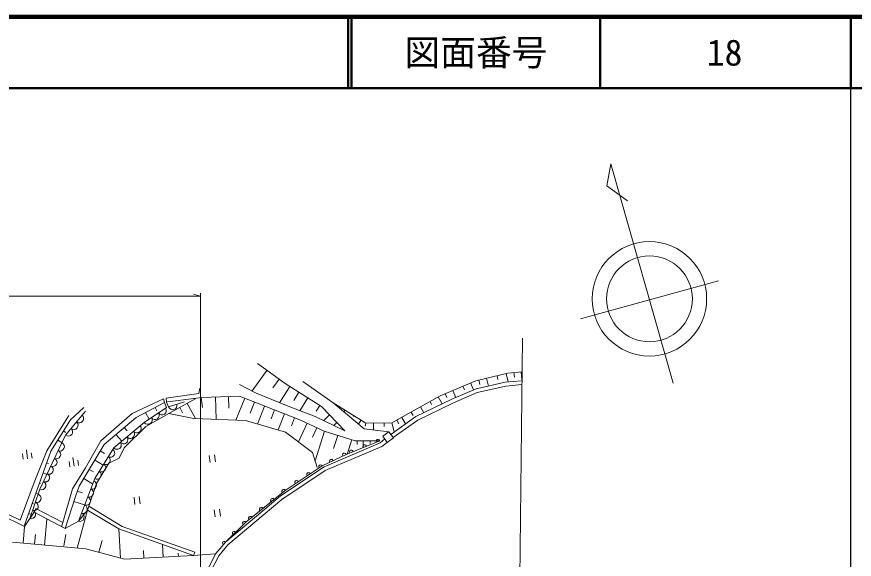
# Model space of a CAD drawing. Units: millimetres, scale not verified. Extents: x 40000 to 680000, y 20000 to 380000.
# Drawn here: x 462434 to 579500, y 304154 to 380000 of the extents above; entities that cross this region are included whole.
import ezdxf
from ezdxf.enums import TextEntityAlignment as Align

# ---------------------------------------------------------------- set-up
doc = ezdxf.new("R2010")
doc.units = ezdxf.units.MM
doc.header["$LTSCALE"] = 1000
for name, color, linetype, lineweight in [('M-BGD', 7, 'Continuous', 13), ('M-STR-HTXT', 7, 'Continuous', 13), ('M-TTL', 2, 'Continuous', 140), ('M-TTL-BAND', 7, 'Continuous', 25), ('M-TTL-LINE', 7, 'Continuous', 50), ('M-TTL-TXT', 7, 'Continuous', 13)]:
    doc.layers.add(name, color=color, linetype=linetype, lineweight=lineweight)
doc.styles.add('ＭＳ ゴシック', font='')
doc.styles.get('ＭＳ ゴシック').set_extended_font_data('MS Gothic')

msp = doc.modelspace()

# ---------------------------------------------------------------- linework, layer by layer
at = {"layer": 'M-BGD'}
for p, q in [((545486, 359423), (544919, 356340)), ((554192, 328773), (545486, 359423)), ((544919, 356340), (547787, 354277)), ((541236, 337785), (560521, 343064)), ((533116, 335047), (532756, 300797)), ((496063, 331525), (499954, 328704)), ((497401, 330555), (495318, 327681)), ((526587, 329114), (531096, 330188)), ((530851, 330130), (531135, 328938)), ((531096, 330188), (533067, 330376)), ((531935, 330268), (531996, 329632)), ((532946, 330365), (533055, 329225)), ((499099, 329324), (498211, 328099)), ((502420, 329004), (506672, 326036)), ((521606, 326980), (526587, 329114)), ((527034, 329220), (527186, 328580)), ((528112, 329477), (528375, 328371)), ((529571, 329825), (529703, 329272)), ((530727, 328902), (533054, 329116)), ((487877, 327330), (488031, 328080)), ((495827, 327416), (493583, 328583)), ((500594, 328300), (499167, 326036)), ((499954, 328704), (505042, 325496)), ((523268, 326517), (526634, 327979)), ((524786, 328342), (524998, 327847)), ((525869, 328806), (526286, 327834)), ((526634, 327979), (530727, 328902)), ((526806, 327454), (530813, 328357)), ((530813, 328357), (533048, 328563)), ((483305, 326673), (487877, 327330)), ((483305, 326673), (483386, 326125)), ((483485, 326143), (488303, 326775)), ((488212, 326763), (488397, 325358)), ((488303, 326775), (493580, 326957)), ((490192, 326840), (490300, 323701)), ((492029, 326904), (492086, 325278)), ((494294, 326676), (493078, 323591)), ((493580, 326957), (501985, 323646)), ((500362, 325542), (495827, 327416)), ((501863, 327500), (501149, 326368)), ((503132, 326700), (502014, 324927)), ((514866, 323208), (521606, 326980)), ((521357, 326841), (521901, 325869)), ((522339, 327294), (522570, 326754)), ((523407, 327752), (523831, 326762)), ((523497, 326017), (526806, 327454)), ((482951, 326586), (478576, 324548)), ((479117, 323981), (483091, 326051)), ((482951, 326586), (483091, 326051)), ((483091, 326051), (483362, 325364)), ((483386, 326125), (483656, 325468)), ((483656, 325468), (485868, 326171)), ((487477, 326614), (483706, 324514)), ((486252, 325932), (487432, 323812)), ((495689, 326126), (495081, 324584)), ((497085, 325576), (496092, 323057)), ((504162, 324128), (500362, 325542)), ((504785, 325658), (504272, 324845)), ((505042, 325496), (508310, 322126)), ((506672, 326036), (511019, 322371)), ((506672, 326036), (511239, 323202)), ((518215, 324095), (523268, 326517)), ((518495, 323620), (523497, 326017)), ((518891, 325460), (519350, 324640)), ((520200, 326193), (520429, 325783)), ((469268, 321506), (472022, 324843)), ((469951, 323646), (471789, 325352)), ((478576, 324548), (474207, 320722)), ((480258, 323274), (483362, 325364)), ((480439, 324669), (480930, 323727)), ((480458, 322709), (483706, 324514)), ((481769, 325362), (482015, 324891)), ((483706, 324514), (487180, 323825)), ((485214, 325354), (485612, 324640)), ((498480, 325027), (497984, 323767)), ((499876, 324477), (498990, 322227)), ((506154, 324350), (505340, 323560)), ((508318, 325015), (508169, 324774)), ((517582, 324728), (517838, 324270)), ((466648, 319303), (469701, 324236)), ((467199, 319287), (469951, 323646)), ((474633, 320216), (479117, 323981)), ((475986, 319737), (480258, 323274)), ((487180, 323825), (494414, 323538)), ((494414, 323538), (499986, 321941)), ((501272, 323927), (500828, 322802)), ((503014, 323171), (501814, 320569)), ((501985, 323646), (505405, 322068)), ((508310, 322126), (504162, 324128)), ((507198, 323273), (506791, 322878)), ((509593, 324224), (509518, 324104)), ((510562, 323623), (510213, 323061)), ((511239, 323202), (511152, 322773)), ((511239, 323202), (514866, 323208)), ((512303, 323204), (512304, 322218)), ((513803, 323206), (513804, 322714)), ((514726, 321618), (518215, 324095)), ((514866, 323208), (515174, 321951)), ((515045, 321169), (518495, 323620)), ((515551, 323591), (515838, 323078)), ((516273, 323995), (516785, 323080)), ((468966, 322086), (469263, 321898)), ((477449, 322581), (477850, 322103)), ((477453, 319735), (480458, 322709)), ((499986, 321941), (503793, 319082)), ((504376, 322542), (503776, 321241)), ((505450, 322054), (504149, 317901)), ((505405, 322068), (509753, 320706)), ((511019, 322371), (514453, 321963)), ((514453, 321963), (513592, 321347)), ((515081, 321136), (514453, 321963)), ((465653, 313931), (469268, 321506)), ((468165, 320817), (468760, 320442)), ((476300, 321616), (477102, 320661)), ((507297, 321475), (506718, 319627)), ((509262, 320860), (508625, 318825)), ((513252, 320450), (513879, 320979)), ((513592, 321347), (514226, 320490)), ((514226, 320490), (515081, 321136)), ((471146, 314350), (474633, 320216)), ((474207, 320722), (472034, 316916)), ((473331, 315431), (475986, 319737)), ((476740, 318306), (477453, 319735)), ((505397, 317084), (513252, 320450)), ((513467, 319897), (505548, 316577)), ((513165, 320699), (508472, 318813)), ((509753, 320706), (513165, 320699)), ((510004, 320705), (510003, 320207)), ((510847, 320704), (510845, 319767)), ((511820, 320702), (511819, 320318)), ((514226, 320490), (513467, 319897)), ((463330, 318131), (463229, 318874)), ((463510, 308903), (467199, 319287)), ((463949, 318215), (463780, 319454)), ((464569, 318300), (464467, 319043)), ((464874, 314887), (466648, 319303)), ((474085, 319326), (474697, 318950)), ((489348, 318672), (489483, 317681)), ((490091, 318773), (490226, 317782)), ((503793, 319082), (504409, 316979)), ((508472, 318813), (505120, 317206)), ((466610, 317629), (466882, 317532)), ((469843, 317072), (469741, 317815)), ((470462, 317156), (470293, 318395)), ((471081, 317241), (470980, 317984)), ((473299, 318048), (474522, 317296)), ((473597, 314730), (475328, 317569)), ((475328, 317569), (476740, 318306)), ((466108, 316215), (466651, 316022)), ((472034, 316916), (470245, 314006)), ((472514, 316770), (473172, 316366)), ((499310, 313011), (505397, 317084)), ((505548, 316577), (499510, 312490)), ((505120, 317206), (499946, 313783)), ((471056, 309492), (473331, 315431)), ((471728, 315493), (473044, 314683)), ((462911, 309606), (464874, 314887)), ((464271, 309846), (465653, 313931)), ((465606, 314802), (465769, 314744)), ((470245, 314006), (468877, 309281)), ((470628, 312928), (471146, 314350)), ((472517, 311567), (473597, 314730)), ((499946, 313783), (494463, 309343)), ((465104, 313388), (465431, 313272)), ((469191, 308456), (470628, 312928)), ((470879, 313670), (471632, 313426)), ((478823, 312812), (478958, 311821)), ((479566, 312913), (479701, 311922)), ((497099, 311149), (499310, 313011)), ((464602, 311975), (464786, 311909)), ((470417, 312243), (471923, 311755)), ((472334, 311031), (472517, 311567)), ((472517, 311567), (477146, 308736)), ((499510, 312490), (491943, 306159)), ((463536, 308749), (460064, 310389)), ((460097, 310982), (462911, 309606)), ((464883, 310720), (463536, 308749)), ((464100, 310561), (464468, 310430)), ((465097, 311234), (464883, 310720)), ((469191, 308456), (464883, 310720)), ((465097, 311234), (468877, 309281)), ((470901, 305721), (472334, 311031)), ((472334, 311031), (471056, 309492)), ((476711, 308391), (472334, 311031)), ((490032, 311068), (490167, 310077)), ((490775, 311169), (490910, 310178)), ((491653, 306567), (497099, 311149)), ((466322, 306138), (466650, 309758)), ((468877, 309281), (468701, 308700)), ((471056, 309492), (469191, 308456)), ((494463, 309343), (491653, 306567)), ((463324, 306409), (463536, 308749)), ((487148, 304671), (476711, 308391)), ((476926, 304313), (476711, 308391)), ((477146, 308736), (487345, 305151)), ((464926, 306264), (465048, 307607)), ((469029, 306012), (469317, 307630)), ((473924, 305123), (474366, 306762)), ((461832, 306545), (472108, 305613)), ((472108, 305613), (477490, 304161)), ((482914, 304447), (482820, 306238)), ((490257, 304948), (491653, 306567)), ((491653, 306567), (490257, 304948)), ((491943, 306159), (490663, 304638)), ((477490, 304161), (487148, 304671)), ((480193, 304303), (480137, 305362)), ((485021, 304558), (484997, 305007)), ((487345, 305151), (487148, 304671)), ((487148, 304671), (490164, 304890)), ((488265, 301142), (490257, 304948)), ((490663, 304638), (488593, 300675))]:
    msp.add_line(p, q, dxfattribs=at)
for radius in [8000, 6000]:
    msp.add_circle((550870, 340563), radius, dxfattribs=at)
for centre, radius, start, end in [((484227, 325650), 600, 197.63502, 17.63502), ((471177, 323819), 600, 230.46388, 50.46388), ((481751, 324280), 600, 213.94598, 33.94598), ((482747, 324950), 600, 213.94598, 33.94598), ((470413, 322894), 600, 230.46388, 50.46388), ((480756, 323610), 600, 213.94598, 33.94598), ((469649, 321968), 600, 230.46388, 50.46388), ((478296, 321650), 600, 219.6266, 39.6266), ((479221, 322416), 600, 219.6266, 39.6266), ((477372, 320885), 600, 219.6266, 39.6266), ((512916, 320648), 254, 11.50272, 212.28043), ((468495, 319887), 600, 244.4934, 64.4934), ((476448, 320119), 600, 219.6266, 39.6266), ((511060, 319902), 254, 11.50272, 212.28043), ((467979, 318804), 600, 244.4934, 64.4934), ((474905, 317984), 600, 238.34049, 58.34049), ((475535, 319006), 600, 238.34049, 58.34049), ((508227, 318746), 254, 15.21722, 215.99493), ((509204, 319157), 254, 11.50272, 212.28043), ((467462, 317721), 600, 244.4934, 64.4934), ((474275, 316963), 600, 238.34049, 58.34049), ((504886, 317107), 254, 23.10038, 223.87809), ((506423, 317882), 254, 15.21722, 215.99493), ((466429, 315555), 600, 244.4934, 64.4934), ((466945, 316638), 600, 244.4934, 64.4934), ((473646, 315942), 600, 238.34049, 58.34049), ((503218, 316003), 254, 23.10038, 223.87809), ((465912, 314472), 600, 244.4934, 64.4934), ((472988, 314535), 600, 249.04397, 69.04397), ((501550, 314900), 254, 23.10038, 223.87809), ((472558, 313414), 600, 249.04397, 69.04397), ((499723, 313662), 254, 28.61134, 229.38906), ((465233, 312688), 600, 251.29776, 71.29776), ((472129, 312294), 600, 249.04397, 69.04397), ((498169, 312403), 254, 28.61134, 229.38906), ((464848, 311551), 600, 251.29776, 71.29776), ((471700, 311173), 600, 249.04397, 69.04397), ((496614, 311144), 254, 28.61134, 229.38906), ((464463, 310414), 600, 251.29776, 71.29776), ((471271, 310053), 600, 249.04397, 69.04397), ((494253, 309200), 254, 34.26657, 235.04429), ((495060, 309886), 254, 28.61134, 229.38906), ((492830, 307794), 254, 34.26657, 235.04429), ((491455, 306407), 254, 38.84305, 239.62076)]:
    msp.add_arc(centre, radius, start, end, dxfattribs=at)
at = {"layer": 'M-STR-HTXT'}
for p, q in [((395686, 340957), (488127, 340957)), ((488127, 340957), (487127, 341207)), ((488127, 301115), (488127, 341374))]:
    msp.add_line(p, q, dxfattribs=at)
at = {"layer": 'M-TTL'}
msp.add_line((680000, 380000), (40000, 380000), dxfattribs=at)
at = {"layer": 'M-TTL-BAND'}
msp.add_line((579000, 20000), (579000, 370000), dxfattribs=at)
at = {"layer": 'M-TTL-LINE'}
for p, q in [((508747, 380000), (508747, 370000)), ((509247, 380000), (509247, 370000)), ((543997, 380000), (543997, 370000)), ((579000, 380000), (579000, 370000)), ((40000, 370000), (680000, 370000))]:
    msp.add_line(p, q, dxfattribs=at)

# ---------------------------------------------------------------- texts
at = {"layer": 'M-TTL-TXT', "style": 'ＭＳ ゴシック'}
for s, p in [('図面番号', (526622, 375000)), ('18', (561372, 375000))]:
    msp.add_text(s, height=3666, dxfattribs=at).set_placement(p, align=Align.MIDDLE_CENTER)

doc.saveas('drawing.dxf')
